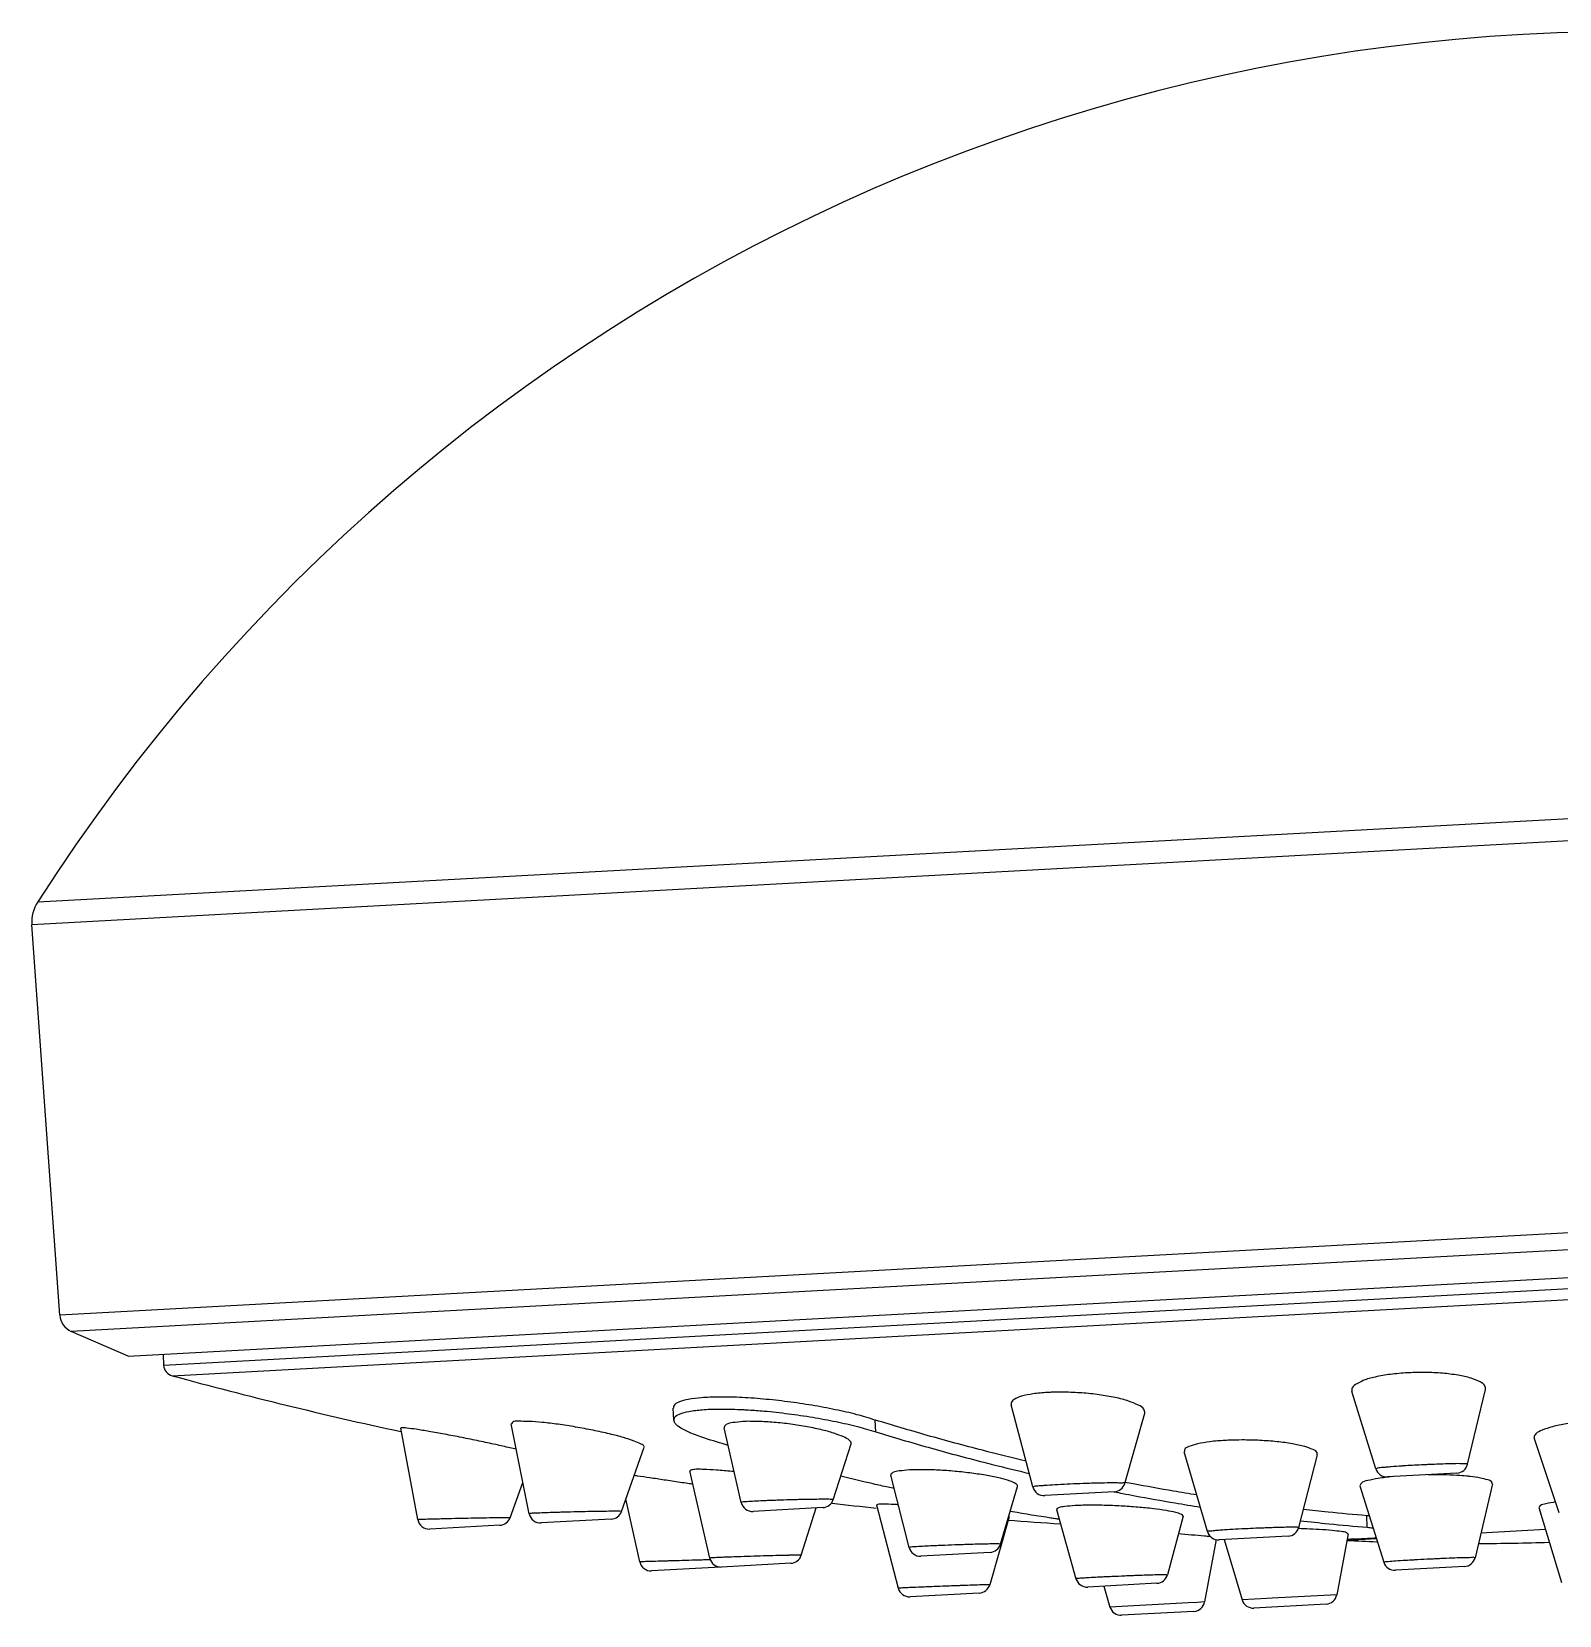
# Model space of a CAD drawing. Extents: x 15674 to 16268, y -53752 to -53332.
# Drawn here: x 15859.61 to 15899.31, y -53454.8 to -53413.62 of the extents above; entities that cross this region are included whole.
import ezdxf

# ---------------------------------------------------------------- set-up
doc = ezdxf.new("R2010")
doc.units = 0
doc.header["$LTSCALE"] = 7
doc.header["$MEASUREMENT"] = 0
doc.layers.get('0').update_dxf_attribs({"color": 2, "linetype": 'CONTINUOUS'})

msp = doc.modelspace()

# ---------------------------------------------------------------- linework, layer by layer
at = {"color": 7, "linetype": 'Continuous'}
for p, q in [((15859.7635174864, -53436.25109984964), (15935.52401155917, -53432.11771851692)), ((15938.57515247367, -53432.53567098093), (15859.60766396012, -53436.84402108684)), ((15860.33942818432, -53446.99581733035), (15859.60766396012, -53436.84402108684)), ((15939.86588965774, -53442.6569704751), (15860.33942818432, -53446.99581733035)), ((15939.61902410287, -53443.10688094592), (15860.6337756527, -53447.41620001227)), ((15862.11254929759, -53448.06269771637), (15938.21936242982, -53443.91042185757)), ((15863.03665167878, -53448.29637368234), (15937.32616751337, -53444.24324689112)), ((15863.2573801701, -53448.56948934359), (15937.13646230743, -53444.53875520721)), ((15862.11254929759, -53448.06269771637), (15860.6337756527, -53447.41620001227)), ((15863.02119794641, -53448.01312318258), (15863.03665167453, -53448.29637368867)), ((15894.54522823123, -53450.98759606737), (15893.92025229963, -53448.97891879694)), ((15896.92806004318, -53450.87043652876), (15897.39619781898, -53448.92887761885)), ((15885.63183034085, -53451.46124053394), (15885.06456976463, -53449.32381825938)), ((15876.29778256439, -53449.72567567976), (15876.28080360516, -53449.41446944159)), ((15881.54778762957, -53450.03092546977), (15881.53089746394, -53449.72134653501)), ((15888.01848528168, -53451.36862375377), (15888.54023763692, -53449.53931591599)), ((15869.22213195423, -53449.92048523028), (15869.20053535957, -53449.9278931788)), ((15869.6417662629, -53452.31010091816), (15869.2008401442, -53449.92953872873)), ((15872.53870698831, -53452.15636826425), (15872.07247164063, -53449.82014958556)), ((15878.0486939419, -53451.86390374543), (15877.60834651455, -53449.92468238852)), ((15899.31334170116, -53452.13440308793), (15898.66290896508, -53450.1849400905)), ((15874.93528432482, -53452.09975915166), (15875.52267390444, -53450.42389756819)), ((15880.4404789913, -53451.79219190396), (15880.90823210196, -53450.34384862786)), ((15890.16725531648, -53452.6214995229), (15889.56623290738, -53450.54399314828)), ((15892.53866135002, -53452.51566505039), (15893.02778411827, -53450.6238194236)), ((15877.23076470986, -53453.30963355231), (15876.71426087689, -53451.0419826737)), ((15872.04122346256, -53452.26138101004), (15872.37640815677, -53451.34311897616)), ((15882.41265310596, -53453.03406253728), (15881.93802638999, -53451.15249327179)), ((15884.78779069867, -53452.94852600961), (15885.23040913093, -53451.44585657675)), ((15894.12569819517, -53451.43088010468), (15894.75032265483, -53453.41903510869)), ((15896.65275841444, -53451.09959189203), (15894.84803767591, -53451.19805480187)), ((15897.57610889604, -53451.37728748164), (15897.12258608687, -53453.30043389987)), ((15875.41125467688, -53453.40732751365), (15875.05175386076, -53451.76746382104)), ((15887.74636945198, -53451.58551138396), (15885.93825119724, -53451.68415965466)), ((15880.1714587075, -53451.99878738201), (15878.35783878626, -53452.09773581783)), ((15879.60928972335, -53453.23752784846), (15880.00113907134, -53452.00807977048)), ((15881.62554245282, -53451.90960491316), (15881.56693936048, -53451.9223982456)), ((15881.56695200901, -53451.92244688285), (15882.1315310116, -53454.09287478898)), ((15885.01664465159, -53452.23710121899), (15884.50827164502, -53454.0026411967)), ((15886.24802705289, -53452.05024755024), (15886.75047585837, -53453.84608870964)), ((15889.53511369921, -53452.22092941937), (15889.12518185809, -53453.74586422057)), ((15894.32284051046, -53452.51116302112), (15894.30641271733, -53452.21005891192)), ((15898.78278624378, -53451.99134889751), (15899.36625483141, -53453.94478661908)), ((15869.65655327302, -53452.31003664797), (15869.64199227206, -53452.31132113049)), ((15871.77619285526, -53452.45682074691), (15869.95329935586, -53452.55627513416)), ((15874.66872647484, -53452.29900836173), (15872.84959288074, -53452.39825762091)), ((15893.82120203872, -53452.67709182702), (15893.53054453677, -53454.26317585631)), ((15898.95586901792, -53452.57082553232), (15897.27299258747, -53452.6626407946)), ((15890.39238707289, -53452.82326881706), (15890.09416025649, -53454.45065769597)), ((15892.26455980818, -53452.74002781729), (15890.47186955505, -53452.83783436107)), ((15890.60213779698, -53452.83072711464), (15891.07008873067, -53454.39741471397)), ((15894.55920064182, -53452.81070129614), (15893.79945550481, -53452.85215187706)), ((15879.33987555177, -53453.44517958699), (15877.53998141163, -53453.54337917109)), ((15884.51640078078, -53453.16275598024), (15882.72010844253, -53453.26075905006)), ((15877.5224421743, -53453.5443360849), (15875.72063878642, -53453.64263983024)), ((15896.84683723539, -53453.53097653705), (15895.05305939855, -53453.62884241494)), ((15882.17188783138, -53454.090145699), (15882.1315769306, -53454.09305128469)), ((15884.23640831432, -53454.21898300061), (15882.43823648, -53454.3170886106)), ((15888.85180138787, -53453.96717393367), (15887.05590928412, -53454.06515516609)), ((15887.47168728636, -53454.04247093487), (15887.63370337871, -53454.58489660508)), ((15893.53054454318, -53454.26317583309), (15891.84614803257, -53454.35507698435)), ((15889.66937744588, -53454.47383429397), (15887.63370337871, -53454.58489660508)), ((15889.81541743312, -53454.69613625207), (15887.93749809919, -53454.79859276996)), ((15889.89919599706, -53454.46130039184), (15889.66937744588, -53454.47383429397)), ((15890.09416025649, -53454.45065769597), (15889.89919599706, -53454.46130039184)), ((15891.7102935159, -53454.36248557795), (15891.07008872443, -53454.39741468225)), ((15893.2516997787, -53454.50865773796), (15891.37398514471, -53454.61110308687)), ((15891.84614803257, -53454.35507698435), (15891.7102935159, -53454.36248557795))]:
    msp.add_line(p, q, dxfattribs=at)
for centre, radius, start, end in [((15901.0749961154, -53462.6483034729), 49.02499999908001, 81.6972617720937, 147.4222408151714), ((15860.60617896185, -53436.78954357417), 1.00000000152, 147.4222408151714, 183.1228774193719), ((15860.83813426145, -53446.95986947476), 0.50000000076, 184.1228774210494, 245.8757220089965), ((15863.33620617505, -53448.28003043486), 0.30000000198, 183.1228774193719, 254.7665023960677), ((15893.8667767048, -53336.16809896581), 116.49466818876, 254.7664844596718, 257.7748021011062), ((15894.83169458063, -53450.89850029763), 0.30000000198, 197.28187782161, 273.1228774144663), ((15896.63643668119, -53450.80003621908), 0.30000000198, 273.122877422712, 346.4432116341766), ((15887.73010019583, -53451.28595284535), 0.30000000198, 273.1228774242254, 344.0803387799104), ((15878.34140827286, -53451.79818607927), 0.30000000198, 192.7932419253058, 273.1228774162929), ((15880.15523894162, -53451.69922614763), 0.30000000198, 273.1228774211463, 342.1022215456351), ((15885.9218787963, -53451.38460674971), 0.30000000198, 194.8625247171976, 273.1228774142054), ((15871.75986912236, -53452.15726518156), 0.30000000198, 273.122877435498, 339.9471552437583), ((15872.83311748512, -53452.0987103311), 0.30000000198, 191.2854943033228, 273.1228774154057), ((15874.65254903771, -53451.9994448182), 0.30000000198, 273.1228774242776, 340.6837093668823), ((15893.8667767048, -53336.16809896581), 116.49466818876, 263.3673988721138, 263.9347069722781), ((15869.93698029022, -53452.25671931564), 0.30000000198, 190.4936397464238, 273.1228774067947), ((15893.8667767048, -53336.16809896581), 116.49466818876, 265.6227471912937, 266.3006868501591), ((15890.4554991411, -53452.53828134004), 0.30000000198, 196.1344774407879, 273.1228774186935), ((15892.24822162326, -53452.44047303955), 0.30000000198, 273.1228774208332, 345.502353463673), ((15882.70367332739, -53452.96120956277), 0.30000000198, 194.1573017395917, 273.1228774186935), ((15884.50018183505, -53452.86319469993), 0.30000000198, 273.1228774205723, 343.587282113082), ((15893.8142204444, -53452.55251543271), 0.30000000198, 263.492345349783, 267.1789646748314), ((15896.99852565745, -53387.9309230674), 64.99999999973998, 267.1789646748314, 267.8602377766945), ((15896.99852565745, -53387.9309230674), 64.99999999973998, 270.2032898925901, 271.7990079188966), ((15875.704345359, -53453.34308261181), 0.30000000198, 192.3635840120854, 273.1133476085867), ((15877.52346212304, -53453.24383427831), 0.30000000198, 192.8317065290579, 273.1228774120135), ((15879.32371381592, -53453.14561518595), 0.30000000198, 273.1228774279829, 342.3219729495104), ((15895.03660726736, -53453.32929385696), 0.30000000198, 197.4423379721266, 273.1228774195285), ((15896.83061154035, -53453.23141561723), 0.30000000198, 273.1228774196851, 346.7303683880754), ((15887.03948322659, -53453.76560518848), 0.30000000198, 195.6316422163158, 273.1228774195285), ((15888.83556118369, -53453.66761381819), 0.30000000198, 273.1228774195807, 344.9540288163921), ((15882.42191288871, -53454.01753303937), 0.30000000198, 194.5807212000537, 273.1228774159798), ((15884.22004057855, -53453.91942983193), 0.30000000198, 273.1228774198938, 343.9369095181681), ((15893.23545887275, -53454.20909765612), 0.30000000198, 273.1228774195807, 349.615056065708), ((15887.92115485171, -53454.49903827369), 0.30000000198, 196.6302597678451, 273.1228774195807), ((15889.79907417933, -53454.39658175156), 0.30000000198, 273.1228774195807, 349.6154951826391), ((15891.35753953881, -53454.311554174), 0.30000000198, 196.6306987731706, 273.1228774195807)]:
    msp.add_arc(centre, radius, start, end, dxfattribs=at)
for points in [[(15895.36774499636, -53448.49401900732), (15894.92074178499, -53448.53449529393), (15894.52532126589, -53448.60344222619), (15894.21836363553, -53448.69340262263), (15894.01822270127, -53448.79456670723)], [(15895.400998454, -53448.49228690155), (15895.36774499636, -53448.49401900732)], [(15897.25714233675, -53448.73049459196), (15897.01818305226, -53448.63303889377), (15896.68306552024, -53448.55628824537), (15896.27743706656, -53448.50572785909), (15895.82871245436, -53448.48448668857), (15895.400998454, -53448.49228690155)], [(15894.01822270127, -53448.79456670723), (15894.01211872826, -53448.7989306106), (15893.91907261221, -53448.91439711137), (15893.92367068851, -53448.97782374497)], [(15897.39342963657, -53448.92883773611), (15897.38214706958, -53448.841127804), (15897.25714233675, -53448.73049459196)], [(15881.53089746394, -53449.72134653501), (15881.0506339292, -53449.58196151528), (15880.49502764006, -53449.45267662025), (15879.88776654049, -53449.33881893667), (15879.25677907514, -53449.24552735896), (15878.61950762777, -53449.17584746211), (15877.99996720963, -53449.13383337677), (15877.44428021002, -53449.12340046591), (15877.0125467524, -53449.14168270434), (15876.67134588767, -53449.18552306346), (15876.42748897314, -53449.2550011113), (15876.29830793901, -53449.34834032004), (15876.28604115969, -53449.41095911558)], [(15885.33322038854, -53449.10282502758), (15885.13942952878, -53449.18606905067), (15885.0621531494, -53449.28530008392), (15885.06618110482, -53449.32257476832)], [(15886.00864885289, -53449.00463753958), (15885.62979179143, -53449.04092288431), (15885.33322038854, -53449.10282502758)], [(15886.10173689553, -53449.00032555034), (15886.00864885289, -53449.00463753958)], [(15886.44316166748, -53448.99654854391), (15886.10173689553, -53449.00032555034)], [(15888.37254464478, -53449.33267846989), (15888.11919957413, -53449.22904732188), (15887.77143566061, -53449.13752783577), (15887.35545983152, -53449.06518870405), (15886.90262174403, -53449.01720400526), (15886.44316166748, -53448.99654854391)], [(15888.53987161041, -53449.53938753886), (15888.51393286118, -53449.43971454271), (15888.37254464478, -53449.33267846989)], [(15872.2586531861, -53449.75478265981), (15872.10964754535, -53449.7785620815), (15872.07559210038, -53449.82040374613)], [(15872.2630866266, -53449.75457521003), (15872.2586531861, -53449.75478265981)], [(15872.52408507788, -53449.75595290685), (15872.2630866266, -53449.75457521003)], [(15875.26977229356, -53450.26703991811), (15874.99080155991, -53450.17751671344), (15874.62728790208, -53450.08259947794), (15874.19998002433, -53449.98845947943), (15873.74234241697, -53449.90293454538), (15873.28926641366, -53449.83261954264), (15872.8741487937, -53449.78257686891), (15872.52408507788, -53449.75595290685)], [(15876.30303179327, -53449.72218741792), (15876.31525796478, -53449.65979083838), (15876.44437818391, -53449.56667926824), (15876.68812462807, -53449.49735264973), (15877.02950195307, -53449.45354260885), (15877.46411002693, -53449.43521093883), (15878.0225112393, -53449.4458071511)], [(15877.09894352697, -53450.19469114121), (15876.71753438163, -53450.05184109265), (15876.44778011312, -53449.90825366728), (15876.3127521387, -53449.77447230455), (15876.30303179327, -53449.72218741792)], [(15877.82756826869, -53449.78903535019), (15877.66133669316, -53449.84153160921), (15877.60679444252, -53449.91353258878), (15877.60745746927, -53449.92425956234)], [(15878.09397633832, -53449.75967082631), (15877.82756826869, -53449.78903535019)], [(15878.0225112393, -53449.4458071511), (15878.11494022785, -53449.4502839351)], [(15878.2165885457, -53449.75503606923), (15878.09397633832, -53449.75967082631)], [(15878.11494022785, -53449.4502839351), (15878.24039423375, -53449.4574146491)], [(15878.4419039832, -53449.75551999709), (15878.2165885457, -53449.75503606923)], [(15878.24039423375, -53449.4574146491), (15878.64130933055, -53449.48779310319), (15879.27763493476, -53449.55725336063), (15879.90784565997, -53449.65021463023), (15880.51412962047, -53449.76359839131), (15881.06820024376, -53449.89216234365), (15881.54778762957, -53450.03092546977)], [(15880.71184689268, -53450.16020527831), (15880.45888222273, -53450.06482454748), (15880.11822054001, -53449.97175932845), (15879.71545657748, -53449.88877882608), (15879.28086300037, -53449.82221908367), (15878.84680216829, -53449.77685715788), (15878.4419039832, -53449.75551999709)], [(15885.45167113552, -53450.78768899883), (15884.32156234474, -53450.50821830159), (15882.88262840574, -53450.11977155468), (15881.53089746394, -53449.72134653501)], [(15900.36967148899, -53449.72045115062), (15899.91426681395, -53449.75776309675), (15899.49293981108, -53449.81720216592), (15899.13454206509, -53449.89467973971), (15898.86393961027, -53449.9850602273)], [(15869.35509174344, -53449.92918543619), (15869.22213195423, -53449.92048523028)], [(15869.59985597129, -53449.96248885463), (15869.35509174344, -53449.92918543619)], [(15872.20645871626, -53450.47971336576), (15872.03771277256, -53450.44397548406), (15871.66690847314, -53450.35964985434), (15871.2402734757, -53450.26822113031), (15870.78472308136, -53450.17567623885), (15870.33672530806, -53450.08957403135), (15869.9327775976, -53450.01692478632), (15869.59985597129, -53449.96248885463)], [(15877.70979291745, -53450.38057097256), (15877.09894352697, -53450.19469114121)], [(15880.90765586758, -53450.34426879005), (15880.91036641164, -53450.33342713049), (15880.86442798942, -53450.2516539378), (15880.71184689268, -53450.16020527831)], [(15881.54778762957, -53450.03092546977), (15882.90741560285, -53450.43030907939), (15884.35489924997, -53450.81950014564), (15884.60816281727, -53450.88380216381)], [(15898.86393961027, -53449.9850602273), (15898.70189510731, -53450.08184130929), (15898.66075018107, -53450.177082082), (15898.66248369196, -53450.18514865125)], [(15875.51742010472, -53450.42222632527), (15875.52219536522, -53450.40924806146), (15875.44953265808, -53450.34566470317), (15875.26977229356, -53450.26703991811)], [(15889.90611876525, -53450.34030450001), (15889.68244961016, -53450.41051061935), (15889.57302853473, -53450.49209003034), (15889.57208961738, -53450.54224626217)], [(15890.62573524976, -53450.25206599362), (15890.22791435362, -53450.28624976783), (15889.90611876525, -53450.34030450001)], [(15890.70444712145, -53450.24818369665), (15890.62573524768, -53450.25206598305)], [(15892.69558507849, -53450.4095760987), (15892.37386363245, -53450.3391921268), (15891.97588275828, -53450.28526568269), (15891.53140600732, -53450.25157570692), (15891.07085520781, -53450.24024724994), (15890.70444712145, -53450.24818369665)], [(15893.02197969597, -53450.62340170322), (15893.02038442508, -53450.57528337851), (15892.91553816943, -53450.49053569898), (15892.69558507849, -53450.4095760987)], [(15876.72755522276, -53451.02279600482), (15876.72588736797, -53451.03967411893)], [(15876.84572846971, -53451.00388291038), (15876.72755522276, -53451.02279600482)], [(15876.90885701947, -53451.00159937139), (15876.84572846971, -53451.00388291038)], [(15877.07663227244, -53451.00375143328), (15876.90885701947, -53451.00159937139)], [(15877.86751789867, -53451.06512812738), (15877.80391470229, -53451.05846732583), (15877.40348041761, -53451.02237447996), (15877.07663227244, -53451.00375143328)], [(15882.41920169876, -53451.0189714073), (15882.15351613919, -53451.04529801416)], [(15882.5424575031, -53451.01390305738), (15882.41920169876, -53451.0189714073)], [(15882.76720226952, -53451.01181681295), (15882.5424575031, -53451.01390305738)], [(15885.03558861493, -53451.30737726215), (15884.78460735686, -53451.23499553031), (15884.44537674106, -53451.16515936175), (15884.04219617543, -53451.10367131088), (15883.60722470396, -53451.05559340765), (15883.17245429404, -53451.0243124274), (15882.76720226952, -53451.01181681295)], [(15884.60816281727, -53450.88380216381), (15885.53740525297, -53451.1100971749)], [(15894.82543219682, -53450.94823272025), (15894.72408049253, -53450.95696510198), (15894.58797275246, -53450.97436934712), (15894.54542834029, -53450.987705473)], [(15895.3198664128, -53450.91083963471), (15895.22466341793, -53450.91679360236), (15894.94264271444, -53450.93718663746), (15894.82543219682, -53450.94823272025)], [(15895.54703178582, -53450.89749019475), (15895.3198664128, -53450.91083963471)], [(15895.79077040228, -53450.88506980066), (15895.54703178582, -53450.89749019475)], [(15895.88462441051, -53450.88078590982), (15895.79077040228, -53450.88506980066)], [(15896.13400439744, -53450.87074646949), (15895.88462441051, -53450.88078590982)], [(15896.92761284691, -53450.8700108929), (15896.92796019166, -53450.86939976518), (15896.87407878828, -53450.86084740479), (15896.72767338158, -53450.85762417426), (15896.50047666782, -53450.86003953365), (15896.21108026924, -53450.8679757015), (15896.13400439744, -53450.87074646949)], [(15875.35444031228, -53451.17663124739), (15875.2636128977, -53451.16301660611)], [(15876.66475246549, -53451.37286277289), (15876.46398851209, -53451.34281868644), (15876.04882759966, -53451.28066451372), (15875.67350201861, -53451.22444474397), (15875.35444031228, -53451.17663124739)], [(15876.79402997322, -53451.39220461992), (15876.66475246549, -53451.37286277289)], [(15881.86794937415, -53451.47035299657), (15881.48272337849, -53451.382153535), (15880.63858908034, -53451.17981828797)], [(15882.15351613919, -53451.04529801416), (15881.98902948347, -53451.0888748915), (15881.9369894202, -53451.14670069277), (15881.93725166993, -53451.15227247497)], [(15885.23034651122, -53451.44617544575), (15885.23142899191, -53451.44089239737), (15885.18611570213, -53451.37737115766), (15885.03558861493, -53451.30737726215)], [(15885.91813782, -53451.42739011533), (15885.7932181845, -53451.43636578975), (15885.66600216895, -53451.45116053861), (15885.63326556085, -53451.46282740745)], [(15886.00350455888, -53451.41988647746), (15885.91813782, -53451.42739011533)], [(15886.27926372293, -53451.4031259941), (15886.00350455888, -53451.41988647746)], [(15886.93745184568, -53451.37393123391), (15886.59886332277, -53451.38740338381), (15886.27926372293, -53451.4031259941)], [(15886.98908183331, -53451.37214383781), (15886.93745184568, -53451.37393123391)], [(15887.20896583721, -53451.36533268009), (15886.98908183331, -53451.37214383781)], [(15887.24857727572, -53451.36425029553), (15887.20896583721, -53451.36533268009)], [(15887.26846628862, -53451.36372444491), (15887.24857727572, -53451.36425029553)], [(15887.74481347439, -53451.35590262201), (15887.56339910413, -53451.35761350914), (15887.26846628862, -53451.36372444491)], [(15888.01712737224, -53451.36664665736), (15888.01738886896, -53451.36639445028), (15887.95357299564, -53451.35902913938), (15887.79807708518, -53451.35602071315), (15887.74481347439, -53451.35590262201)], [(15889.89104604781, -53451.66983811669), (15889.28469707408, -53451.56949135182), (15888.23329369738, -53451.38043646792), (15888.02411704039, -53451.34054182072)], [(15894.33262275021, -53451.29661840977), (15894.16813618992, -53451.36231503667), (15894.12562897837, -53451.430883406)], [(15894.6057685036, -53451.23819499614), (15894.33262275021, -53451.29661840977)], [(15894.96764029338, -53451.19106074615), (15894.6057685036, -53451.23819499614)], [(15896.65019831196, -53451.15974005541), (15896.28670476962, -53451.14461872938), (15895.89301115877, -53451.14227403983)], [(15896.66878032136, -53451.16093216504), (15896.65019831196, -53451.15974005541)], [(15896.9010829597, -53451.17973833376), (15896.66878032136, -53451.16093216504)], [(15897.26441104426, -53451.22932711331), (15896.99823183345, -53451.18969256963), (15896.9010829597, -53451.17973833376)], [(15897.57131002788, -53451.37759998841), (15897.56166150624, -53451.33564181434), (15897.45787304525, -53451.27895633656), (15897.26441104426, -53451.22932711331)], [(15878.39562932335, -53451.83324550449), (15878.19348361684, -53451.8459896983), (15878.07554123853, -53451.85743084767), (15878.052165567, -53451.86656031914), (15878.05141625584, -53451.86718777104)], [(15878.60745212141, -53451.8227853034), (15878.39562932335, -53451.83324550449)], [(15878.66596016086, -53451.82021092074), (15878.60745212141, -53451.8227853034)], [(15878.80010223845, -53451.81468646488), (15878.66596016086, -53451.82021092074)], [(15879.49946565696, -53451.79249692197), (15879.32383599429, -53451.7971717694), (15878.98356419439, -53451.80788364346), (15878.80010223845, -53451.81468646488)], [(15879.90539382879, -53451.78463505208), (15879.65768822639, -53451.78893744434), (15879.49946565696, -53451.79249692197)], [(15879.95772705194, -53451.78377867271), (15879.90539382879, -53451.78463505208)], [(15880.16993423702, -53451.78169111028), (15879.95772705194, -53451.78377867271)], [(15880.43824736104, -53451.7887296685), (15880.36403195393, -53451.78395021695), (15880.19967670678, -53451.78207025165), (15880.16993423702, -53451.78169111028)], [(15882.0253475911, -53451.50564557331), (15881.86794937415, -53451.47035299657)], [(15887.74597711839, -53451.5875066923), (15887.96669429952, -53451.63056397893)], [(15887.96669429952, -53451.63056397893), (15888.27590458352, -53451.68946739208), (15889.32547905553, -53451.87709696881)], [(15899.21841090149, -53451.84988735081), (15898.96707668545, -53451.89951116763)], [(15871.1956187272, -53452.27331849757), (15870.85777706863, -53452.28025858654), (15870.51847734068, -53452.28755938671), (15870.38396704731, -53452.29056794868)], [(15871.76003949519, -53452.26274082931), (15871.50468983511, -53452.26730304048), (15871.1956187272, -53452.27331849757)], [(15872.03414656871, -53452.26071242328), (15871.94066590883, -53452.26008676934), (15871.76003949519, -53452.26274082931)], [(15872.6678336595, -53452.14574561694), (15872.55909438692, -53452.15339373216), (15872.54507013212, -53452.1591652783), (15872.54263710571, -53452.16091871979)], [(15872.93761490934, -53452.13395440202), (15872.86244343541, -53452.13684226789), (15872.6678336595, -53452.14574561694)], [(15873.28355258231, -53452.12252150854), (15873.12800102495, -53452.12735457281), (15872.93761490934, -53452.13395440202)], [(15874.05772844669, -53452.10338882278), (15873.78440932184, -53452.10937494236), (15873.44426478129, -53452.11795256456), (15873.28355258231, -53452.12252150854)], [(15874.42528049904, -53452.09711289817), (15874.12049784774, -53452.10224933498), (15874.05772844669, -53452.10338882278)], [(15874.66648720447, -53452.09421082718), (15874.42528049904, -53452.09711289817)], [(15874.93216767172, -53452.09529711863), (15874.84698032174, -53452.09432187184), (15874.67414526756, -53452.0943822105), (15874.66648720447, -53452.09421082718)], [(15881.77206875403, -53451.90840463249), (15881.62554245282, -53451.90960491316)], [(15881.80399636038, -53451.90925025938), (15881.77206875403, -53451.90840463249)], [(15882.08868398026, -53451.92110439872), (15881.80399636038, -53451.90925025938)], [(15882.13262244827, -53451.9234799486), (15882.08868398026, -53451.92110439872)], [(15885.01651132629, -53452.23716279566), (15885.01670057434, -53452.23673300938), (15885.00082783644, -53452.22621994459)], [(15886.21385712735, -53452.28713065779), (15886.09350880853, -53452.26889644206), (15885.09738298793, -53452.10841616859), (15885.04135078043, -53452.0988820395)], [(15886.46045365596, -53451.96979904341), (15886.29709794273, -53452.00468101492), (15886.2476374281, -53452.04864314423), (15886.24759315955, -53452.05015173149)], [(15886.72662529763, -53451.94638486295), (15886.46045365596, -53451.96979904341)], [(15886.84999399329, -53451.94089027317), (15886.72662529763, -53451.94638486295)], [(15887.00598749764, -53451.93702388614), (15886.84999399329, -53451.94089027317)], [(15887.07632643889, -53451.93619826678), (15887.00598749764, -53451.93702388614)], [(15887.2532417926, -53451.93614386283), (15887.07632643889, -53451.93619826678)], [(15889.34643680609, -53452.12501692396), (15889.09918481372, -53452.07498988349), (15888.76190595575, -53452.02774595282), (15888.35730454019, -53451.9872916394), (15887.9206788657, -53451.95734863523), (15887.48358275209, -53451.93994425077), (15887.2532417926, -53451.93614386283)], [(15889.32547905553, -53451.87709696881), (15889.98224239979, -53451.98485243267)], [(15889.53525299952, -53452.2210217973), (15889.53534343272, -53452.2199601481), (15889.49260297489, -53452.17420274978), (15889.34643680609, -53452.12501692396)], [(15894.30641271733, -53452.21005891192), (15893.30143982323, -53452.11646168512), (15892.65994877448, -53452.04768410133)], [(15894.37266963591, -53452.21557610521), (15894.30641271733, -53452.21005891192)], [(15898.96707668545, -53451.89951116763), (15898.81590047901, -53451.95095880101), (15898.78638206074, -53451.9921718728)], [(15869.94705435086, -53452.30098982448), (15869.94394390102, -53452.30107205356), (15869.75640113081, -53452.3063033664), (15869.65655327302, -53452.31003664797)], [(15869.95806734201, -53452.30070027021), (15869.94705435086, -53452.30098982448)], [(15870.38396704731, -53452.29056794868), (15870.20528281577, -53452.29466665781), (15869.95806734201, -53452.30070027021)], [(15886.31804386214, -53452.30271541989), (15886.21385712735, -53452.28713065779)], [(15890.09188837835, -53452.74199755062), (15889.41180751877, -53452.68080143223)], [(15890.45433212197, -53452.59004248671), (15890.37807630571, -53452.5957546897), (15890.22716246392, -53452.60982690794), (15890.16792320858, -53452.62049389628), (15890.16807616548, -53452.62061356079)], [(15890.89657831685, -53452.56247101664), (15890.60755997691, -53452.57951351394), (15890.45433212197, -53452.59004248671)], [(15891.49352649064, -53452.53394566417), (15891.22234432547, -53452.54597045399), (15890.89657831685, -53452.56247101664)], [(15891.55925715704, -53452.53130507289), (15891.49352649064, -53452.53394566417)], [(15891.70407383812, -53452.52587031638), (15891.55925715704, -53452.53130507289)], [(15891.74422748413, -53452.5244282249), (15891.70407383812, -53452.52587031638)], [(15892.1589425999, -53452.51186120964), (15891.88067075464, -53452.51960717577), (15891.74422748413, -53452.5244282249)], [(15892.37145715958, -53452.50864564536), (15892.1589425999, -53452.51186120964)], [(15892.5380320759, -53452.51635558241), (15892.50126968051, -53452.51018638064), (15892.37145715958, -53452.50864564536)], [(15892.98992148372, -53452.56434406953), (15892.66576402924, -53452.5490944316), (15892.53790581092, -53452.54456918083)], [(15892.58456355073, -53452.3390579245), (15893.32361384683, -53452.41853016556), (15894.32284051046, -53452.51116302112)], [(15893.07367948255, -53452.56877984549), (15892.98992148372, -53452.56434406953)], [(15893.64677388516, -53452.62216323275), (15893.40755676744, -53452.59394659616), (15893.07367948255, -53452.56877984549)], [(15893.82001211714, -53452.67777254628), (15893.78371163673, -53452.65113235069), (15893.64677388516, -53452.62216323275)], [(15894.32284051046, -53452.51116302112), (15894.46991155194, -53452.5233621287)], [(15882.75845143434, -53453.00647526011), (15882.5570792244, -53453.01873588013), (15882.43952771185, -53453.02887019643), (15882.41599411959, -53453.03599280547), (15882.41483979408, -53453.03677458417)], [(15882.96874511014, -53452.99581185139), (15882.75845143434, -53453.00647526011)], [(15883.02761214026, -53452.99306299871), (15882.96874511014, -53452.99581185139)], [(15883.16686252378, -53452.98686435191), (15883.02761214026, -53452.99306299871)], [(15883.86213514518, -53452.96088325641), (15883.68147538751, -53452.96694319783), (15883.34351155095, -53452.97954406538), (15883.16686252378, -53452.98686435191)], [(15884.24931819889, -53452.9500307257), (15884.01262227827, -53452.95631244134), (15883.86213514518, -53452.96088325641)], [(15884.30991855713, -53452.94847133395), (15884.24931819889, -53452.9500307257)], [(15884.51234769099, -53452.9441824981), (15884.30991855713, -53452.94847133395)], [(15884.78595109297, -53452.94571949746), (15884.71218964304, -53452.94332388588), (15884.54949698958, -53452.94402335972), (15884.51234769099, -53452.9441824981)], [(15890.15833636683, -53452.74745650897), (15890.09188837835, -53452.74199755062)], [(15890.24941047017, -53452.75451872726), (15890.15833636683, -53452.74745650897)], [(15893.82465278744, -53452.8254254744), (15893.79401427462, -53452.82631121816)], [(15893.89828939733, -53452.82314347079), (15893.82465278744, -53452.8254254744)], [(15894.55272133424, -53452.79126218851), (15894.3299855669, -53452.80490426241), (15893.89828939733, -53452.82314347079)], [(15875.59936302351, -53453.40205343722), (15875.45915958433, -53453.40598664414), (15875.41125467688, -53453.40732751365)], [(15875.71374361054, -53453.39882574607), (15875.59936302351, -53453.40205343722)], [(15876.15816082232, -53453.38616564482), (15876.10697879237, -53453.3876327586), (15875.82152387887, -53453.39577062624), (15875.71374361054, -53453.39882574607)], [(15876.97096379237, -53453.36254019132), (15876.77097282224, -53453.36840825288), (15876.4322362675, -53453.37826611459), (15876.15816082232, -53453.38616564482)], [(15877.09600901711, -53453.35885161287), (15876.97096379237, -53453.36254019132)], [(15877.23226908912, -53453.35481480492), (15877.09600901711, -53453.35885161287)], [(15877.2466709227, -53453.35438724433), (15877.23226908912, -53453.35481480492)], [(15877.32072890674, -53453.30314940662), (15877.23766696909, -53453.30895522379), (15877.23665762674, -53453.30942547601)], [(15877.49231799526, -53453.29506051097), (15877.32072890674, -53453.30314940662)], [(15877.53010947775, -53453.29347967778), (15877.49231799526, -53453.29506051097)], [(15877.59777240553, -53453.29073732514), (15877.53010947775, -53453.29347967778)], [(15877.97886949887, -53453.27676537447), (15877.73914262686, -53453.28531021081), (15877.59777240553, -53453.29073732514)], [(15878.04225402742, -53453.27461085427), (15877.97886949887, -53453.27676537447)], [(15878.71280894799, -53453.2538414161), (15878.37592309689, -53453.26384248921), (15878.04225402742, -53453.27461085427)], [(15879.26732619776, -53453.23975990491), (15879.02575255548, -53453.24539078907), (15878.71280894799, -53453.2538414161)], [(15879.28967302445, -53453.23916852721), (15879.26732619776, -53453.23975990491)], [(15879.60383113889, -53453.23764287713), (15879.483282511, -53453.23570085336), (15879.28967302445, -53453.23916852721)], [(15895.05844968795, -53453.39036572222), (15894.86895870035, -53453.40455764944), (15894.76628725751, -53453.41480848112)], [(15895.52469368929, -53453.36174776315), (15895.31849565145, -53453.37372498049), (15895.05844968795, -53453.39036572222)], [(15895.62805988453, -53453.35599672861), (15895.52469368929, -53453.36174776315)], [(15895.9625064014, -53453.33859020526), (15895.62805988453, -53453.35599672861)], [(15896.03445913191, -53453.33510287399), (15895.9625064014, -53453.33859020526)], [(15896.17143295405, -53453.32864889499), (15896.03445913191, -53453.33510287399)], [(15896.29554714194, -53453.32287705976), (15896.17143295405, -53453.32864889499)], [(15896.83884881465, -53453.30198949939), (15896.60019776859, -53453.31010950026), (15896.29554714194, -53453.32287705976)], [(15897.10664021535, -53453.30446051967), (15897.10645096128, -53453.30418978149), (15897.0264441329, -53453.29733627042), (15896.85052699222, -53453.30137289472), (15896.83884881465, -53453.30198949939)], [(15887.04180147418, -53453.82485615458), (15886.89537557585, -53453.83327802837), (15886.77755967094, -53453.84215890031), (15886.75370452912, -53453.84731397813), (15886.75218294324, -53453.84809217179)], [(15887.0971886406, -53453.82142852544), (15887.04180147418, -53453.82485615458)], [(15887.30566068015, -53453.81057806434), (15887.0971886406, -53453.82142852544)], [(15887.36682063402, -53453.80755815939), (15887.30566068015, -53453.81057806434)], [(15887.51547713279, -53453.80044303531), (15887.36682063402, -53453.80755815939)], [(15888.20644784755, -53453.77064322955), (15888.02113148154, -53453.77817077695), (15887.68323804271, -53453.79275195985), (15887.51547713279, -53453.80044303531)], [(15888.58166392757, -53453.75678848954), (15888.35182686827, -53453.76504953481), (15888.20644784755, -53453.77064322955)], [(15888.64852120551, -53453.75442345502), (15888.58166392757, -53453.75678848954)], [(15888.84511506901, -53453.7480320375), (15888.64852120551, -53453.75442345502)], [(15889.12369552776, -53453.74382078313), (15889.04986404947, -53453.74374533118), (15888.88755723319, -53453.74712780531), (15888.84511506901, -53453.7480320375)], [(15882.30447596769, -53454.08375226764), (15882.17188783138, -53454.090145699)], [(15882.458460742, -53454.07705480151), (15882.30447596769, -53454.08375226764)], [(15882.51952022669, -53454.07447683742), (15882.458460742, -53454.07705480151)], [(15882.89193541281, -53454.05936973027), (15882.80016653857, -53454.06301892131), (15882.51952022669, -53454.07447683742)], [(15883.68677862379, -53454.02906830602), (15883.46074539718, -53454.03746085252), (15883.1226881994, -53454.05034360319), (15882.89193541281, -53454.05936973027)], [(15884.07604979836, -53454.01510931915), (15883.78721516052, -53454.02539496391), (15883.68677862379, -53454.02906830602)], [(15884.30394817012, -53454.00744632324), (15884.07604979836, -53454.01510931915)], [(15884.50827967378, -53454.00226383179), (15884.45203216171, -53454.0030646036), (15884.30394817012, -53454.00744632324)]]:
    msp.add_spline(points, degree=3, dxfattribs=at)

doc.saveas('drawing.dxf')
